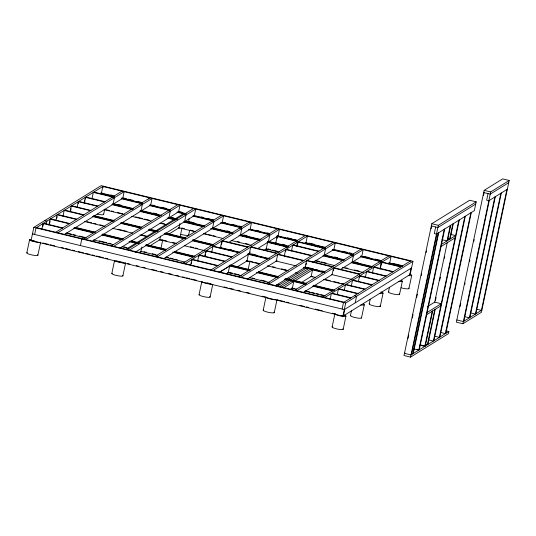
<?xml version="1.0" encoding="UTF-8"?>
<svg xmlns="http://www.w3.org/2000/svg" width="536" height="536" viewBox="0 0 536 536"><rect width="100%" height="100%" fill="white"/><g stroke="black" fill="none" stroke-linecap="round" stroke-linejoin="round"><path stroke-width="0.8" d="M26.834 252.784L29.614 239.605M31.061 240.537L33.835 227.358L101.096 185.657L412.948 261.313L410.167 274.492L342.906 316.193L31.061 240.537L31.53 240.249M34.626 234.473L36.019 227.887L103.274 186.186L102.966 187.654M41.828 229.375L43.061 223.519L62.25 228.175M42.913 226.159L43.53 223.224L62.725 227.88M37.855 255.337L40.636 242.158M46.297 224.061L46.913 221.127L44.736 220.604M48.87 225.006L50.109 219.15L69.298 223.807M49.5 223.988L50.116 221.053M55.918 220.638L57.151 214.782L76.34 219.438M56.849 218.152L57.158 216.685M62.96 216.269L64.199 210.414L83.388 215.07M70.008 211.908L71.241 206.045L90.437 210.702M70.786 210.152L71.094 208.685M77.211 206.802L78.29 201.677L97.478 206.333M78.296 203.586L78.758 201.389L97.947 206.045M84.098 203.171L85.331 197.308L104.527 201.965M84.722 202.146L85.03 200.678M85.338 199.218L85.8 197.02L104.996 201.677M80.427 245.589L81.814 238.996L82.283 238.708M91.931 198.95L93.318 192.364L112.506 197.014M101.418 193.067L102.805 186.481L410.295 261.079M103.609 214.574L104.755 209.147M113.062 204.283L114.456 197.69L112.272 197.161M111.843 273.407L114.456 260.999M122.865 275.96L125.638 262.781M140.981 211.057L142.368 204.464L140.184 203.935M148.291 199.05L149.068 197.295M141.899 247.009L140.975 251.404L138.884 252.697M160.539 236.088L159.768 239.753L150.033 245.783M160.947 248.309L162.582 240.55M168.894 217.824L170.281 211.238L168.103 210.708M179.942 223.418L179.017 227.813L169.41 233.77M180.203 236.369L181.999 227.84M184.592 221.636L185.985 215.043L183.801 214.514M189.275 218.273L188.505 221.938L188.974 221.643M188.618 235.197L189.597 230.547M191.071 223.566L191.392 222.018M190.555 265.461L191.788 259.598L217.522 265.843M191.332 263.705L191.64 262.238M191.955 260.771L192.263 259.31L217.991 265.555M197.603 261.092L198.836 255.23L224.571 261.474M198.997 256.402L199.305 254.942L225.04 261.186M204.645 256.724L205.884 250.861L231.612 257.106M205.268 255.699L205.576 254.232M205.891 252.771L206.353 250.573L232.081 256.818M212.511 228.41L213.898 221.817L211.72 221.288M199.07 294.565L201.851 281.387M211.693 252.356L212.926 246.493L238.661 252.737M210.092 297.125L212.705 284.716M220.47 247.552L221.857 240.959L247.592 247.203M221.556 244.329L222.172 241.401M240.423 235.177L241.81 228.591L239.632 228.061M248.389 254.325L246.995 260.911L237.267 266.948M249.32 253.742L250.707 247.15L276.442 253.394M249.789 253.448L250.098 251.987M248.175 269.467L249.977 260.938M267.638 242.386L266.251 248.979L264.188 250.252M268.335 241.95L269.729 235.358L267.544 234.828M277.132 238.413L277.594 236.215M263.23 310.136L266.01 296.951M276.295 261.092L277.682 254.506L303.416 260.744M284.274 256.148L285.668 249.555L311.396 255.799M285.675 251.464L285.983 249.997M274.251 312.689L277.032 299.51M291.477 251.049L292.71 245.186L318.444 251.431M296.716 246.526L297.641 242.131L295.457 241.602M296.951 246.379L297.875 241.984L323.61 248.228M298.036 243.156L298.344 241.696L324.923 248.101M305.145 267.283L306.532 260.697L332.266 266.941M306.076 264.797L306.384 263.33M324.166 255.498L325.553 248.905L323.375 248.376M332.126 274.64L333.513 268.047L359.247 274.291M333.365 270.687L333.982 267.759L359.716 273.997M330.129 299.316L331.362 293.46L350.551 298.117M337.325 294.217L338.404 289.092L357.599 293.748M332.139 326.853L334.92 313.667M344.219 290.579L345.452 284.723L364.641 289.38M342.115 309.071L343.509 302.485L410.764 260.784M352.078 262.265L353.465 255.679L351.288 255.149M342.906 316.193L345.687 303.014L412.948 261.313M344.769 309.312L343.382 315.905L341.198 315.376M351.261 286.217L352.494 280.355L371.689 285.011M343.161 329.406L345.941 316.227M350.457 315.496L351.442 310.84M358.309 281.849L359.542 275.986L378.731 280.643M359.703 277.159L360.011 275.698L379.2 280.355M355.194 302.847L356.581 296.254L354.403 295.725M365.351 277.481L366.584 271.618L385.779 276.275M361.478 318.049L364.259 304.87M372.399 273.112L373.632 267.25L392.821 271.906M369.244 303.845L370.229 299.195M379.99 269.038L381.384 262.446L379.2 261.916M381.625 264.208L381.933 262.74M380.265 306.404L383.046 293.226M388.506 291.906L389.484 287.256M399.528 294.465L402.302 281.286M409.698 274.787L411.085 268.194M408.921 288.643L411.695 275.464M435.688 226.983L434.301 233.575L436.478 234.105L474.333 210.635L476.189 201.844L469.643 200.263L431.788 223.726L404.01 355.536L410.556 357.123L448.411 333.653L448.873 331.462L445.965 330.752M408.043 338.35L408.733 335.08M412.345 317.928L413.035 314.666M416.653 297.514L417.336 294.244M421.296 275.457L421.644 273.822M426.113 252.59L426.462 250.955M431.105 228.905L431.795 225.636L431.326 225.924L437.872 227.512L475.727 204.042M410.556 357.123L438.334 225.314L476.189 201.844M411.487 354.638L436.947 233.81M438.267 232.999L412.8 353.82L411.347 353.472M413.276 353.532L438.736 232.704M444.277 229.267L418.817 350.095L413.725 348.862M444.746 228.979L419.286 349.807L417.102 349.278M432.237 311.222L424.827 346.37L419.742 345.13M450.287 225.542L447.051 240.919L441.959 239.686M432.706 310.927L425.296 346.075L420.211 344.842M447.52 240.631L450.756 225.254M434.575 302.726L447.312 242.285M435.393 300.803L436.083 297.534M439.694 280.382L440.384 277.119M444.344 258.332L444.686 256.697M434.77 309.647L427.366 344.795L425.182 344.266M452.826 223.968L449.583 239.351L447.406 238.822M427.835 344.507L435.239 309.352M453.295 223.68L450.052 239.056L448.599 238.708M458.836 220.242L433.376 341.07L428.284 339.831M433.845 340.775L459.305 219.954M464.846 216.517L439.386 337.338L434.301 336.106M439.855 337.05L465.322 216.222M470.863 212.792L445.396 333.613L440.311 332.38M445.872 333.325L471.332 212.497M484.155 190.347L456.377 322.156L462.916 323.744L481.422 312.274L509.2 180.465L502.661 178.877L484.155 190.347L490.695 191.935L509.2 180.465M460.062 306.599L460.752 303.336M464.712 284.549L465.054 282.914M469.529 261.675L469.871 260.047M473.831 241.26L474.179 239.625M483.472 195.519L484.162 192.25L483.686 192.545L490.232 194.133L508.738 182.655M488.048 193.603L486.661 200.189L488.845 200.719L507.351 189.248M462.916 323.744L490.695 191.935M463.848 321.258L489.314 200.43M494.855 196.993L469.395 317.821L464.303 316.582M469.864 317.526L495.324 196.705M500.865 193.268L475.405 314.089L470.313 312.856M475.874 313.801L501.334 192.973M506.882 189.543L481.415 310.364L477.053 309.305M32.917 233.656L32.448 233.944L344.3 309.6L411.554 267.906M100.48 193.65L101.887 192.779M102.657 194.179L103.126 193.891M55.677 232.249L121.994 191.138M57.861 232.778L124.178 191.66L122.791 198.253L64.253 234.547M83.589 239.023L149.913 197.905M85.773 239.552L152.09 198.434L150.703 205.027L92.165 241.314M111.508 245.796L177.825 204.678M113.686 246.326L180.002 205.208L178.615 211.8L120.077 248.088M125.391 249.689L135.816 243.223M137.236 242.346L154.616 231.572M156.016 230.701L173.865 219.639M175.272 218.762L183.821 213.462M127.206 249.602L193.523 208.491M129.39 250.131L195.707 209.02L194.32 215.606L135.072 252.335M155.118 256.375L221.442 215.258M157.303 256.905L223.619 215.787L222.232 222.38L163.694 258.667M183.037 263.149L249.354 222.031M185.215 263.679L251.531 222.561L250.145 229.153L228.396 242.634M219.907 247.9L221.321 247.022M210.95 269.916L277.266 228.805M213.127 270.445L279.45 229.334L278.057 235.92L257.34 248.771M219.525 272.214L249.944 253.354M219.211 272.449L229.636 265.983L228.249 272.576L226.159 273.869M276.208 242.801L275.739 243.096L277.125 236.503L296.535 241.213M238.862 276.69L305.178 235.579M241.046 277.219L307.363 236.101L305.976 242.694L304.582 243.558M247.438 278.988L277.152 260.563M315.101 246.446L316.414 245.629M317.279 246.975L319.061 245.87M319.463 247.505L321.245 246.399M321.64 248.034L322.953 247.217M266.774 283.464L333.097 242.346M268.958 283.993L335.275 242.875L333.888 249.468L312.843 262.513M275.35 285.755L305.768 266.901M276.784 286.418L287.209 279.953M288.623 279.075L306.002 268.302M278.961 286.948L289.862 280.187M290.331 279.899L308.649 268.536M281.145 287.477L292.04 280.717M292.515 280.429L310.833 269.065M283.323 288.006L293.748 281.541L292.361 288.127L290.278 289.42M295.169 280.663L312.542 269.889L311.155 276.476L301.426 282.512M294.693 290.237L361.009 249.119M296.87 290.767L363.187 249.649L361.8 256.242L340.052 269.722M303.262 292.529L332.595 274.345M322.605 297.004L388.922 255.893M324.783 297.534L391.106 256.422L389.712 263.009L388.325 263.873M380.694 268.603L380.225 268.891L381.619 262.305L400.807 266.955M441.503 244.356L455.593 235.619L450.508 234.386M441.041 246.553L455.131 237.817M427.654 306.505L434.703 302.137L441.242 303.724L427.152 312.461M426.69 314.652L440.78 305.922M404.948 353.05L404.479 353.345L411.018 354.926L448.873 331.462M481.884 310.076L463.379 321.546L456.84 319.959M431.788 223.726L438.334 225.314M110.724 194.923L113.136 195.506M123.253 197.965L126.503 198.749M128.399 199.211L133.002 200.323M137.062 201.315L142.06 202.521M152.559 205.074L154.998 205.663M161.423 207.224L166.301 208.404M178.481 211.358L181.818 212.169M201.221 216.879L203.76 217.495M207.821 218.48L210.259 219.07M211.774 219.438L213.402 219.834M223.264 222.226L225.703 222.815M232.081 224.363L236.952 225.542M238.708 225.971L241.146 226.56M256.442 230.272L259.022 230.902M267.002 232.832L268.623 233.227M287.303 237.763L292.174 238.942M293.969 239.378L296.408 239.967M309.413 243.123L314.103 244.262M342.732 251.21L347.402 252.342M349.238 252.784L351.67 253.374M364.674 256.53L369.324 257.662M375.24 259.096L380.694 260.416M392.875 263.37L402.623 265.735M100.862 192.933L114.664 196.283M121.665 197.985L142.388 203.01M150.013 204.859L170.783 209.898M178.012 211.653L186.22 213.643M193.442 215.392L213.857 220.35M221.864 222.286L241.488 227.05M250.212 229.167L269.93 233.951M277.085 235.686L297.567 240.657M305.473 242.574L325.278 247.377M333.325 249.327L353.639 254.258M360.735 255.98L381.733 261.072M388.989 262.834L402.697 266.158M100.949 193.362L113.907 196.504M121.685 198.394L142.663 203.479M149.544 205.154L169.798 210.065M177.898 212.028L186.005 213.991M193.04 215.7L213.288 220.618M221.388 222.581L241.642 227.492M248.932 229.261L269.44 234.239M277.012 236.075L297.004 240.925M304.997 242.862L318.592 246.158M320.776 246.687L325.392 247.806M332.689 249.582L353.036 254.513M361.083 256.469L381.364 261.387M388.52 263.122L402.456 266.506M93.787 192.069L113.954 196.92M121.216 198.682L141.39 203.58M149.457 205.536L169.631 210.427M176.893 212.189L183.345 213.757M193.121 216.129L213.295 221.02M220.557 222.782L240.724 227.679M248.798 229.636L268.965 234.527M332.22 249.87L352.5 254.788M360.614 256.757L380.084 261.481M382.088 262.01L401.276 266.667M293.179 244.898L318.913 251.143M117.873 204.397L121.103 205.181M153.376 213.006L157.068 213.904M171.647 217.442L174.079 218.031M189.221 221.703L194.622 223.016M226.895 230.842L229.321 231.431M243.84 234.956L247.069 235.74M282.023 244.215L285.219 244.992M334.544 256.958L337.794 257.742M354.872 261.89L358.095 262.674M113.27 203.72L133.585 208.651M140.894 210.42L161.209 215.351M169.329 217.321L177.456 219.291M185.309 221.194L204.745 225.911M212.846 227.88L233.1 232.792M240.389 234.56L261.126 239.552M268.469 241.374L288.676 246.232M324.327 254.922L344.487 259.813M352.547 261.769L373.016 266.694M374.101 266.962L393.29 271.618M112.272 203.881L132.606 208.819M140.425 210.715L161.075 215.727M168.398 217.502L176.987 219.586M183.855 221.247L204.276 226.205M212.323 228.155L232.664 233.093M240.724 235.049L260.322 239.8M267.638 241.575L287.986 246.513M323.771 255.196L344.105 260.127M352.078 262.064L371.763 266.834M112.332 204.303L132.948 209.308M139.956 211.003L160.271 215.934M168.391 217.904L176.063 219.767M184.196 221.737L203.807 226.494M211.854 228.45L232.189 233.381M239.445 235.143L259.846 240.088M267.524 241.957L287.517 246.801M323.302 255.484L343.636 260.416M351.609 262.352L371.77 267.243M111.863 204.598L131.36 209.328M140.298 211.492L159.795 216.222M167.111 217.998L175.319 219.988M183.895 222.072L203.338 226.788M210.628 228.557L231.686 233.663M238.976 235.431L259.23 240.342M267.055 242.245L287.845 247.29M322.913 255.799L343.073 260.69M351.14 262.647L371.301 267.538M286.137 249.267L311.865 255.505M367.053 271.33L386.248 275.986M104.714 209.382L109.317 210.501M111.227 210.963L113.666 211.553M117.444 212.47L122.61 213.723M135.628 216.879L142.63 218.581M144.573 219.05L149.129 220.155M162.127 223.311L164.565 223.901M181.992 228.128L184.438 228.725M190.267 230.138L193.509 230.922M204.042 233.482L206.467 234.071M208.028 234.446L211.331 235.25M212.906 235.632L215.378 236.229M237.247 241.535L239.679 242.125M245.448 243.525L248.697 244.315M268.221 249.052L270.66 249.642M272.536 250.098L277.172 251.223M316.213 260.69L319.577 261.508M321.191 261.903L326.029 263.075M345.499 267.799L347.944 268.389M354.45 269.97L359.093 271.095M103.977 209.61L124.285 214.534M131.601 216.31L151.098 221.04M160.036 223.21L166.535 224.785M178.461 227.679L195.466 231.807M203.566 233.77L223.01 238.487M231.11 240.45L251.357 245.361M266.466 249.032L279.263 252.134M315.074 260.824L334.43 265.514M342.497 267.477L363.462 272.563M251.176 246.862L276.911 253.106M307.001 260.402L332.735 266.647M222.326 240.671L248.061 246.908M278.157 254.211L303.885 260.456M285.078 256.342L287.49 256.925M71.71 205.757L90.906 210.414M94.014 215.66L114.329 220.584M121.639 222.36L141.953 227.291M149.263 229.06L158.2 231.23M165.242 232.939L185.49 237.85M193.59 239.82L213.837 244.731M251.605 253.89L256.221 255.009M306.679 267.256L313.654 268.945M315.55 269.407L317.969 269.99M321.7 270.894L324.916 271.678M93.545 215.954L113.351 220.758M121.169 222.654L141.484 227.579M149.142 229.442L156.914 231.324M165.41 233.388L185.831 238.339M192.31 239.914L213.402 245.026M248.738 253.602L269.534 258.647M304.515 267.129L324.85 272.067M93.076 216.243L113.391 221.167M120.701 222.943L141.35 227.954M148.673 229.73L156.807 231.706M164.13 233.482L184.552 238.433M192.598 240.389L212.899 245.314M229.91 249.441L231.646 249.856M247.913 253.803L268.409 258.774M303.825 267.364L324.669 272.422M92.607 216.531L112.915 221.462M120.231 223.237L140.539 228.162M148.666 230.132L156.07 231.927M164.639 234.011L184.083 238.728M192.183 240.691L211.62 245.408M219.72 247.371L239.974 252.282M247.813 254.185L267.94 259.069M275.986 261.019L296.401 265.97M303.356 267.658L308.18 268.831M310.364 269.36L323.382 272.516M331.523 274.492L352.226 279.517M64.668 210.125L83.857 214.782M213.395 246.205L239.13 252.449M352.963 280.067L372.158 284.723M57.62 214.494L76.816 219.144M87.087 221.716L91.689 222.835M93.592 223.298L96.031 223.887M99.81 224.805L103.059 225.589M118 229.214L126.945 231.385M141.591 234.935L146.931 236.235M162.1 239.914L166.803 241.059M172.632 242.473L175.875 243.257M190.394 246.781L193.65 247.572M195.278 247.96L197.744 248.563M250.593 261.38L253.032 261.977M254.942 262.439L259.538 263.551M272.556 266.714L275.069 267.317M281.5 268.884L286.338 270.05M325.721 279.604L330.31 280.723M333.861 281.581L339.261 282.894M341.184 283.356L343.623 283.953M345.921 284.435L365.11 289.092M84.722 221.549L105.029 226.473M112.339 228.249L132.653 233.173M139.963 234.949L147.279 236.724M159.205 239.619L176.21 243.746M184.31 245.709L204.564 250.62M246.426 260.777L259.303 263.9M267.35 265.849L288.281 270.928M295.524 272.683L297.942 273.273M311.416 276.543L315.483 277.527M323.623 279.504L343.965 284.442M50.578 218.856L69.767 223.512M338.873 288.804L358.068 293.453M75.221 227.311L95.535 232.235M102.845 234.011L123.153 238.935M131.28 240.905L139.414 242.875M146.455 244.584L166.703 249.501M174.803 251.464L195.05 256.375M230.433 264.958L250.553 269.843M258.607 271.792L278.727 276.677M285.969 278.432L290.807 279.604M292.984 280.134L306.002 283.296M314.143 285.266L334.484 290.204M74.223 227.472L94.564 232.403M102.376 234.299L123.032 239.311M130.355 241.086L138.938 243.17M145.812 244.838L166.234 249.789M174.28 251.746L194.615 256.677M229.596 265.159L250.084 270.131M258.071 272.067L278.258 276.965M285.728 278.78L306.344 283.785M313.674 285.561L334.015 290.492M74.283 227.894L94.906 232.892M101.907 234.594L122.563 239.599M130.342 241.488L138.02 243.351M146.154 245.327L165.758 250.084M173.811 252.034L194.146 256.965M229.495 265.541L249.615 270.425M257.595 272.362L277.936 277.293M285.031 279.015L305.594 284.006M313.728 285.976L333.546 290.787M73.814 228.182L93.311 232.912M102.249 235.083L121.746 239.813M129.055 241.582L137.27 243.579M145.852 245.655L165.289 250.372M172.579 252.141L192.833 257.059M229.026 265.836L249.146 270.714M256.389 272.476L276.516 277.353M284.562 279.31L289.393 280.482M291.571 281.011L305.406 284.361M312.729 286.144L333.077 291.075M331.831 293.165L351.02 297.822M66.672 232.972L71.268 234.085M73.177 234.547L75.623 235.143M79.395 236.061L84.567 237.314M99.214 240.865L106.53 242.641M108.641 243.156L111.079 243.746M124.077 246.902L126.516 247.491M143.95 251.719L146.388 252.309M152.224 253.729L155.46 254.513M165.993 257.066L168.425 257.655M169.979 258.03L173.235 258.821M174.863 259.216L177.329 259.819M230.179 272.636L232.617 273.226M234.547 273.695L239.123 274.807M252.141 277.963L254.667 278.579M261.092 280.134L265.97 281.32M278.171 284.281L279.799 284.676M305.299 290.86L309.895 291.979M311.811 292.442L314.257 293.031M316.408 293.554L318.846 294.15M320.763 294.612L323.208 295.202M65.921 233.194L86.236 238.125M93.545 239.9L113.049 244.63M121.98 246.795L128.479 248.376M140.412 251.263L157.423 255.391M165.524 257.36L184.96 262.077M228.443 272.616L241.321 275.745M249.367 277.695L269.487 282.579M276.737 284.335L279.149 284.924M291.812 287.993L296.696 289.179M304.83 291.155L325.178 296.086M36.488 227.592L343.978 302.19M33.835 227.358L345.687 303.014M32.341 240.443L34.78 241.033M42.9 243.002L48.287 244.315M50.21 244.778L54.766 245.883M61.251 247.458L63.677 248.047M65.64 248.523L70.156 249.615M72.132 250.098L74.571 250.687M78.256 251.585L83.502 252.858M85.552 253.354L90.001 254.433M92.031 254.922L94.457 255.511M96.5 256.007L103.368 257.675M105.431 258.178L107.863 258.767M116.332 260.818L123.374 262.526M127.36 263.498L129.853 264.101M136.291 265.662L138.764 266.265M142.817 267.243L145.243 267.833M151.721 269.407L156.592 270.586M160.633 271.564L163.091 272.161M168.733 273.534L172.023 274.332M176.022 275.303L178.522 275.906M182.582 276.891L185.014 277.481M186.555 277.856L189.891 278.666M191.412 279.035L196.276 280.214M206.943 282.8L210.192 283.591M224.001 286.941L227.244 287.725M229.133 288.187L233.743 289.306M237.803 290.291L240.242 290.88M246.734 292.455L249.24 293.065M262.164 296.2L265.414 296.991M277.192 299.845L284.482 301.614M286.532 302.11L288.964 302.699M299.879 305.346L304.394 306.445M306.358 306.92L308.79 307.51M315.269 309.084L322.263 310.78M332.286 313.212L335.529 313.995M188.304 234.621A5.695 0.972 11.9 0 1 186.957 235.418A5.695 0.972 11.9 0 1 180.853 234.366M190.226 222.246A5.695 0.972 11.9 0 1 189.175 222.206M103.301 213.998A5.695 0.972 11.9 0 1 97.244 214.099M277.46 243.411A5.695 0.972 11.9 0 1 275.129 243.237M408.606 288.067A5.695 0.972 11.9 0 1 407.26 288.864A5.695 0.972 11.9 0 1 401.156 287.805M409.685 274.124A5.695 0.972 11.9 0 1 408.198 275.517M286.807 270.841A5.695 0.972 11.9 0 1 284.757 269.755M268.824 249.166A5.695 0.972 11.9 0 1 265.735 249.059M273.943 312.12A5.695 0.972 11.9 0 1 268.61 312.374A5.695 0.972 11.9 0 1 263.638 309.969M275.866 299.738A5.695 0.972 11.9 0 1 269.95 298.86A5.695 0.972 11.9 0 1 265.977 297.205M312.97 276.737A5.695 0.972 11.9 0 1 310.639 276.563M179.781 228.035A5.695 0.972 11.9 0 1 178.501 227.894M37.547 254.768A5.695 0.972 11.9 0 1 32.214 255.022A5.695 0.972 11.9 0 1 27.242 252.617M39.47 242.386A5.695 0.972 11.9 0 1 31.624 240.939A5.695 0.972 11.9 0 1 30.78 239.371M294.177 288.381A5.695 0.972 11.9 0 1 291.852 288.207M379.957 305.828A5.695 0.972 11.9 0 1 374.63 306.09A5.695 0.972 11.9 0 1 369.659 303.684M381.029 291.885A5.695 0.972 11.9 0 1 379.548 293.279M209.784 296.549A5.695 0.972 11.9 0 1 204.451 296.81A5.695 0.972 11.9 0 1 199.479 294.405M211.707 284.174A5.695 0.972 11.9 0 1 205.791 283.296A5.695 0.972 11.9 0 1 201.817 281.641M361.17 317.48A5.695 0.972 11.9 0 1 355.844 317.734A5.695 0.972 11.9 0 1 350.866 315.329M363.247 303.925A5.695 0.972 11.9 0 1 360.762 304.93M141.739 251.619A5.695 0.972 11.9 0 1 140.459 251.485M230.781 272.75A5.695 0.972 11.9 0 1 227.693 272.643M399.213 293.896A5.695 0.972 11.9 0 1 393.886 294.15A5.695 0.972 11.9 0 1 388.915 291.745M401.297 280.341A5.695 0.972 11.9 0 1 398.804 281.34M248.811 261.173A5.695 0.972 11.9 0 1 246.48 260.999M342.852 328.836A5.695 0.972 11.9 0 1 337.526 329.091A5.695 0.972 11.9 0 1 332.555 326.685M343.924 314.893A5.695 0.972 11.9 0 1 343.107 316.367A5.695 0.972 11.9 0 1 334.886 313.922M162.334 239.94A5.695 0.972 11.9 0 1 159.246 239.833M122.55 275.39A5.695 0.972 11.9 0 1 117.223 275.645A5.695 0.972 11.9 0 1 112.252 273.239M125.23 262.948A5.695 0.972 11.9 0 1 119.997 262.466A5.695 0.972 11.9 0 1 114.925 260.798"/></g></svg>
